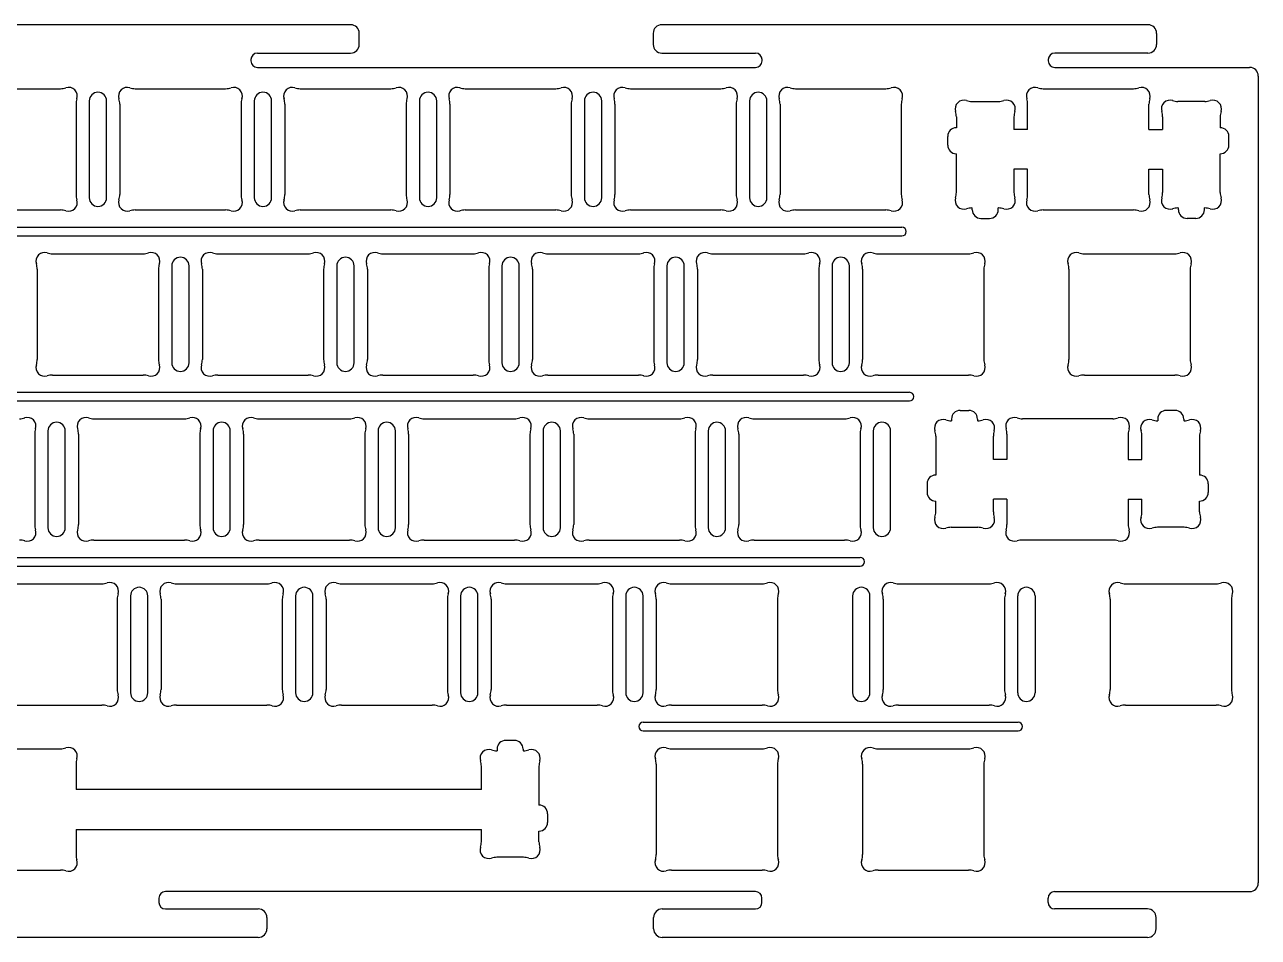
# Model space of a CAD drawing. Header units: millimetres. Extents: x 1946 to 2233, y 1790 to 1896.
# Drawn here: x 2090.8 to 2233.1, y 1790.2 to 1895.5 of the extents above; entities that cross this region are included whole.
import ezdxf

# ---------------------------------------------------------------- set-up
doc = ezdxf.new("R2010")
doc.units = ezdxf.units.MM

msp = doc.modelspace()

# ---------------------------------------------------------------- linework, layer by layer
for p, q in [((2128.37, 1895.51), (2072.34, 1895.51)), ((2220.39, 1895.51), (2164.29, 1895.51)), ((2129.37, 1893.23), (2129.37, 1894.51)), ((2163.29, 1894.51), (2163.29, 1893.23)), ((2221.39, 1894.51), (2221.39, 1893.23)), ((2117.62, 1892.23), (2128.37, 1892.23)), ((2164.29, 1892.23), (2175.11, 1892.23)), ((2220.39, 1892.23), (2209.64, 1892.23)), ((2116.87, 1891.48), (2116.87, 1891.33)), ((2175.86, 1891.33), (2175.86, 1891.48)), ((2208.89, 1891.48), (2208.89, 1891.33)), ((2117.62, 1890.58), (2175.11, 1890.58)), ((2209.64, 1890.58), (2232.13, 1890.58)), ((2233.13, 1889.58), (2233.13, 1796.43)), ((2084.46, 1888.12), (2094.9, 1888.12)), ((2103.51, 1888.12), (2113.95, 1888.12)), ((2122.56, 1888.12), (2133, 1888.12)), ((2141.61, 1888.12), (2152.05, 1888.12)), ((2160.66, 1888.12), (2171.1, 1888.12)), ((2179.71, 1888.12), (2190.15, 1888.12)), ((2208.29, 1888.12), (2218.73, 1888.12)), ((2098.21, 1886.71), (2098.21, 1875.54)), ((2100.21, 1875.54), (2100.21, 1886.71)), ((2117.26, 1886.71), (2117.26, 1875.54)), ((2119.26, 1875.54), (2119.26, 1886.71)), ((2136.31, 1886.71), (2136.31, 1875.54)), ((2138.31, 1875.54), (2138.31, 1886.71)), ((2155.36, 1886.71), (2155.36, 1875.54)), ((2157.36, 1875.54), (2157.36, 1886.71)), ((2174.41, 1886.71), (2174.41, 1875.54)), ((2176.41, 1875.54), (2176.41, 1886.71)), ((2200.06, 1886.65), (2203.15, 1886.65)), ((2226.95, 1886.65), (2223.86, 1886.65)), ((2096.68, 1886.34), (2096.68, 1875.9)), ((2101.73, 1886.34), (2101.73, 1875.9)), ((2115.73, 1886.34), (2115.73, 1875.9)), ((2120.78, 1886.34), (2120.78, 1875.9)), ((2134.78, 1886.34), (2134.78, 1875.9)), ((2139.83, 1886.34), (2139.83, 1875.9)), ((2153.83, 1886.34), (2153.83, 1875.9)), ((2158.88, 1886.34), (2158.88, 1875.9)), ((2172.88, 1886.34), (2172.88, 1875.9)), ((2177.93, 1886.34), (2177.93, 1875.9)), ((2191.93, 1886.34), (2191.93, 1875.9)), ((2206.51, 1883.42), (2206.51, 1886.34)), ((2220.51, 1883.42), (2220.51, 1886.34)), ((2198.28, 1884.87), (2198.28, 1883.62)), ((2204.93, 1884.87), (2204.93, 1883.42)), ((2222.08, 1884.87), (2222.08, 1883.42)), ((2228.73, 1884.87), (2228.73, 1883.62)), ((2197.28, 1881.62), (2197.28, 1882.62)), ((2206.51, 1883.42), (2204.93, 1883.42)), ((2220.51, 1883.42), (2222.08, 1883.42)), ((2229.73, 1881.62), (2229.73, 1882.62)), ((2198.28, 1876.13), (2198.28, 1880.62)), ((2228.73, 1876.13), (2228.73, 1880.62)), ((2206.51, 1878.82), (2204.93, 1878.82)), ((2204.93, 1878.82), (2204.93, 1876.13)), ((2206.51, 1875.9), (2206.51, 1878.82)), ((2220.51, 1875.9), (2220.51, 1878.82)), ((2220.51, 1878.82), (2222.08, 1878.82)), ((2222.08, 1878.82), (2222.08, 1876.13)), ((2084.46, 1874.12), (2094.9, 1874.12)), ((2103.51, 1874.12), (2113.95, 1874.12)), ((2122.56, 1874.12), (2133, 1874.12)), ((2141.61, 1874.12), (2152.05, 1874.12)), ((2160.66, 1874.12), (2171.1, 1874.12)), ((2179.71, 1874.12), (2190.15, 1874.12)), ((2200.06, 1874.35), (2200.11, 1874.35)), ((2200.11, 1874.15), (2200.11, 1874.35)), ((2203.15, 1874.35), (2203.11, 1874.35)), ((2203.11, 1874.15), (2203.11, 1874.35)), ((2208.29, 1874.12), (2218.73, 1874.12)), ((2223.86, 1874.35), (2223.91, 1874.35)), ((2223.91, 1874.15), (2223.91, 1874.35)), ((2226.91, 1874.15), (2226.91, 1874.35)), ((2226.95, 1874.35), (2226.91, 1874.35)), ((2201.11, 1873.15), (2202.11, 1873.15)), ((2225.91, 1873.15), (2224.91, 1873.15)), ((1969, 1872.12), (2192, 1872.12)), ((1969, 1871.12), (2192, 1871.12)), ((2093.98, 1869.07), (2104.43, 1869.07)), ((2113.04, 1869.07), (2123.48, 1869.07)), ((2132.09, 1869.07), (2142.53, 1869.07)), ((2151.14, 1869.07), (2161.58, 1869.07)), ((2170.19, 1869.07), (2180.63, 1869.07)), ((2189.24, 1869.07), (2199.68, 1869.07)), ((2213.05, 1869.07), (2223.49, 1869.07)), ((2092.2, 1867.29), (2092.2, 1856.85)), ((2106.2, 1867.29), (2106.2, 1856.85)), ((2107.73, 1867.66), (2107.73, 1856.49)), ((2109.73, 1856.49), (2109.73, 1867.66)), ((2111.26, 1867.29), (2111.26, 1856.85)), ((2125.26, 1867.29), (2125.26, 1856.85)), ((2126.78, 1867.66), (2126.78, 1856.49)), ((2128.78, 1856.49), (2128.78, 1867.66)), ((2130.31, 1867.29), (2130.31, 1856.85)), ((2144.31, 1867.29), (2144.31, 1856.85)), ((2145.83, 1867.66), (2145.83, 1856.49)), ((2147.83, 1856.49), (2147.83, 1867.66)), ((2149.36, 1867.29), (2149.36, 1856.85)), ((2163.36, 1867.29), (2163.36, 1856.85)), ((2164.88, 1867.66), (2164.88, 1856.49)), ((2166.88, 1856.49), (2166.88, 1867.66)), ((2168.41, 1867.29), (2168.41, 1856.85)), ((2182.41, 1867.29), (2182.41, 1856.85)), ((2183.93, 1867.66), (2183.93, 1856.49)), ((2185.93, 1856.49), (2185.93, 1867.66)), ((2187.46, 1867.29), (2187.46, 1856.85)), ((2201.46, 1867.29), (2201.46, 1856.85)), ((2211.27, 1867.29), (2211.27, 1856.85)), ((2225.27, 1867.29), (2225.27, 1856.85)), ((2093.98, 1855.07), (2104.43, 1855.07)), ((2113.04, 1855.07), (2123.48, 1855.07)), ((2132.09, 1855.07), (2142.53, 1855.07)), ((2151.14, 1855.07), (2161.58, 1855.07)), ((2170.19, 1855.07), (2180.63, 1855.07)), ((2189.24, 1855.07), (2199.68, 1855.07)), ((2213.05, 1855.07), (2223.49, 1855.07)), ((1978.52, 1853.07), (2192.88, 1853.07)), ((1978.52, 1852.07), (2192.88, 1852.07)), ((2198.72, 1850.99), (2199.72, 1850.99)), ((2223.52, 1850.99), (2222.52, 1850.99)), ((2098.75, 1850.02), (2109.19, 1850.02)), ((2117.8, 1850.02), (2128.24, 1850.02)), ((2136.85, 1850.02), (2147.29, 1850.02)), ((2155.9, 1850.02), (2166.34, 1850.02)), ((2174.95, 1850.02), (2185.39, 1850.02)), ((2197.68, 1849.79), (2197.72, 1849.79)), ((2197.72, 1849.99), (2197.72, 1849.79)), ((2200.72, 1849.99), (2200.72, 1849.79)), ((2200.77, 1849.79), (2200.72, 1849.79)), ((2216.35, 1850.02), (2205.9, 1850.02)), ((2221.48, 1849.79), (2221.52, 1849.79)), ((2221.52, 1849.99), (2221.52, 1849.79)), ((2224.52, 1849.99), (2224.52, 1849.79)), ((2224.57, 1849.79), (2224.52, 1849.79)), ((2091.92, 1848.24), (2091.92, 1837.8)), ((2093.44, 1848.61), (2093.44, 1837.44)), ((2095.44, 1837.44), (2095.44, 1848.61)), ((2096.97, 1848.24), (2096.97, 1837.8)), ((2110.97, 1848.24), (2110.97, 1837.8)), ((2112.49, 1848.61), (2112.49, 1837.44)), ((2114.49, 1837.44), (2114.49, 1848.61)), ((2116.02, 1848.24), (2116.02, 1837.8)), ((2130.02, 1848.24), (2130.02, 1837.8)), ((2131.54, 1848.61), (2131.54, 1837.44)), ((2133.54, 1837.44), (2133.54, 1848.61)), ((2135.07, 1848.24), (2135.07, 1837.8)), ((2149.07, 1848.24), (2149.07, 1837.8)), ((2150.59, 1848.61), (2150.59, 1837.44)), ((2152.59, 1837.44), (2152.59, 1848.61)), ((2154.12, 1848.24), (2154.12, 1837.8)), ((2168.12, 1848.24), (2168.12, 1837.8)), ((2169.64, 1848.61), (2169.64, 1837.44)), ((2171.64, 1837.44), (2171.64, 1848.61)), ((2173.17, 1848.24), (2173.17, 1837.8)), ((2187.17, 1848.24), (2187.17, 1837.8)), ((2188.69, 1848.61), (2188.69, 1837.44)), ((2190.69, 1837.44), (2190.69, 1848.61)), ((2204.12, 1848.24), (2204.12, 1845.32)), ((2218.12, 1848.24), (2218.12, 1845.32)), ((2195.9, 1848.01), (2195.9, 1843.52)), ((2202.55, 1845.32), (2202.55, 1848.01)), ((2219.7, 1845.32), (2219.7, 1848.01)), ((2226.35, 1848.01), (2226.35, 1843.52)), ((2204.12, 1845.32), (2202.55, 1845.32)), ((2218.12, 1845.32), (2219.7, 1845.32)), ((2194.9, 1842.52), (2194.9, 1841.52)), ((2227.35, 1842.52), (2227.35, 1841.52)), ((2195.9, 1839.27), (2195.9, 1840.52)), ((2202.55, 1839.27), (2202.55, 1840.72)), ((2204.12, 1840.72), (2202.55, 1840.72)), ((2204.12, 1840.72), (2204.12, 1837.8)), ((2218.12, 1840.72), (2218.12, 1837.8)), ((2218.12, 1840.72), (2219.7, 1840.72)), ((2219.7, 1839.27), (2219.7, 1840.72)), ((2226.35, 1839.27), (2226.35, 1840.52)), ((2197.68, 1837.49), (2200.77, 1837.49)), ((2224.57, 1837.49), (2221.48, 1837.49)), ((2098.75, 1836.02), (2109.19, 1836.02)), ((2117.8, 1836.02), (2128.24, 1836.02)), ((2136.85, 1836.02), (2147.29, 1836.02)), ((2155.9, 1836.02), (2166.34, 1836.02)), ((2174.95, 1836.02), (2185.39, 1836.02)), ((2216.35, 1836.02), (2205.9, 1836.02)), ((1983.29, 1834.02), (2187.17, 1834.02)), ((1983.29, 1833.02), (2187.17, 1833.02)), ((2089.22, 1830.97), (2099.67, 1830.97)), ((2108.27, 1830.97), (2118.72, 1830.97)), ((2127.32, 1830.97), (2137.77, 1830.97)), ((2146.37, 1830.97), (2156.82, 1830.97)), ((2165.42, 1830.97), (2175.87, 1830.97)), ((2191.62, 1830.97), (2202.06, 1830.97)), ((2217.81, 1830.97), (2228.25, 1830.97)), ((2102.97, 1829.56), (2102.97, 1818.39)), ((2104.97, 1818.39), (2104.97, 1829.56)), ((2122.02, 1829.56), (2122.02, 1818.39)), ((2124.02, 1818.39), (2124.02, 1829.56)), ((2141.07, 1829.56), (2141.07, 1818.39)), ((2143.07, 1818.39), (2143.07, 1829.56)), ((2160.12, 1829.56), (2160.12, 1818.39)), ((2162.12, 1818.39), (2162.12, 1829.56)), ((2186.31, 1829.56), (2186.31, 1818.39)), ((2188.31, 1818.39), (2188.31, 1829.56)), ((2205.36, 1818.39), (2205.36, 1829.56)), ((2207.36, 1829.56), (2207.36, 1818.39)), ((2101.44, 1829.19), (2101.44, 1818.75)), ((2106.49, 1829.19), (2106.49, 1818.75)), ((2120.49, 1829.19), (2120.49, 1818.75)), ((2125.54, 1829.19), (2125.54, 1818.75)), ((2139.54, 1829.19), (2139.54, 1818.75)), ((2144.59, 1829.19), (2144.59, 1818.75)), ((2158.59, 1829.19), (2158.59, 1818.75)), ((2163.64, 1829.19), (2163.64, 1818.75)), ((2177.64, 1829.19), (2177.64, 1818.75)), ((2189.84, 1829.19), (2189.84, 1818.75)), ((2203.84, 1829.19), (2203.84, 1818.75)), ((2216.03, 1829.19), (2216.03, 1818.75)), ((2230.03, 1829.19), (2230.03, 1818.75)), ((2089.22, 1816.97), (2099.67, 1816.97)), ((2108.27, 1816.97), (2118.72, 1816.97)), ((2127.32, 1816.97), (2137.77, 1816.97)), ((2146.37, 1816.97), (2156.82, 1816.97)), ((2165.42, 1816.97), (2175.87, 1816.97)), ((2191.62, 1816.97), (2202.06, 1816.97)), ((2217.81, 1816.97), (2228.25, 1816.97)), ((2162.15, 1814.98), (2205.41, 1814.98)), ((2162.15, 1813.98), (2205.41, 1813.98)), ((2147.28, 1812.89), (2146.28, 1812.89)), ((2084.46, 1811.92), (2094.9, 1811.92)), ((2145.24, 1811.69), (2145.28, 1811.69)), ((2145.28, 1811.89), (2145.28, 1811.69)), ((2148.28, 1811.89), (2148.28, 1811.69)), ((2148.33, 1811.69), (2148.28, 1811.69)), ((2165.42, 1811.92), (2175.87, 1811.92)), ((2189.24, 1811.92), (2199.68, 1811.92)), ((2096.68, 1810.14), (2096.68, 1807.22)), ((2143.46, 1807.22), (2143.46, 1809.91)), ((2150.11, 1809.91), (2150.11, 1805.42)), ((2163.64, 1810.14), (2163.64, 1799.7)), ((2177.64, 1810.14), (2177.64, 1799.7)), ((2187.46, 1810.14), (2187.46, 1799.7)), ((2201.46, 1810.14), (2201.46, 1799.7)), ((2151.11, 1804.42), (2151.11, 1803.42)), ((2096.68, 1802.62), (2096.68, 1799.7)), ((2143.46, 1801.17), (2143.46, 1802.62)), ((2150.11, 1801.17), (2150.11, 1802.42)), ((2148.33, 1799.39), (2145.24, 1799.39)), ((2084.46, 1797.92), (2094.9, 1797.92)), ((2165.42, 1797.92), (2175.87, 1797.92)), ((2189.24, 1797.92), (2199.68, 1797.92)), ((2175.09, 1795.43), (2106.99, 1795.43)), ((2209.62, 1795.43), (2232.13, 1795.43)), ((2106.24, 1794.68), (2106.24, 1794.18)), ((2175.84, 1794.18), (2175.84, 1794.68)), ((2208.87, 1794.18), (2208.87, 1794.68)), ((2106.99, 1793.43), (2117.71, 1793.43)), ((2164.34, 1793.43), (2175.09, 1793.43)), ((2220.34, 1793.43), (2209.62, 1793.43)), ((2118.71, 1792.43), (2118.71, 1791.15)), ((2163.34, 1791.15), (2163.34, 1792.43)), ((2221.34, 1791.15), (2221.34, 1792.43)), ((2117.71, 1790.15), (2061.71, 1790.15)), ((2220.34, 1790.15), (2164.34, 1790.15))]:
    msp.add_line(p, q)
at = {"color": 0}
for p, q in [((2143.46, 1807.22), (2096.68, 1807.22)), ((2096.68, 1802.62), (2143.46, 1802.62))]:
    msp.add_line(p, q, dxfattribs=at)
for centre, radius, start, end in [((2128.37, 1894.51), 1, 0, 90), ((2164.29, 1894.51), 1, 90, 180), ((2220.39, 1894.51), 1, 0, 90), ((2117.62, 1891.48), 0.75, 90, 180), ((2128.37, 1893.23), 1, 270, 0), ((2164.29, 1893.23), 1, 180, 270), ((2175.11, 1891.48), 0.75, 0, 90), ((2209.64, 1891.48), 0.75, 90, 180), ((2220.39, 1893.23), 1, 270, 0), ((2117.62, 1891.33), 0.75, 180, 270), ((2175.11, 1891.33), 0.75, 270, 0), ((2209.64, 1891.33), 0.75, 180, 270), ((2232.13, 1889.58), 1, 0, 90), ((2094.9, 1890.12), 2, 270, 287.9763), ((2095.83, 1887.27), 1, 342.0237, 107.9763), ((2102.59, 1887.27), 1, 72.0237, 197.9763), ((2103.51, 1890.12), 2, 252.0237, 270), ((2113.95, 1890.12), 2, 270, 287.9763), ((2114.88, 1887.27), 1, 342.0237, 107.9763), ((2121.64, 1887.27), 1, 72.0237, 197.9763), ((2122.56, 1890.12), 2, 252.0237, 270), ((2133, 1890.12), 2, 270, 287.9763), ((2133.93, 1887.27), 1, 342.0237, 107.9763), ((2140.69, 1887.27), 1, 72.0237, 197.9763), ((2141.61, 1890.12), 2, 252.0237, 270), ((2152.05, 1890.12), 2, 270, 287.9763), ((2152.98, 1887.27), 1, 342.0237, 107.9763), ((2159.74, 1887.27), 1, 72.0237, 197.9763), ((2160.66, 1890.12), 2, 252.0237, 270), ((2171.1, 1890.12), 2, 270, 287.9763), ((2172.03, 1887.27), 1, 342.0237, 107.9763), ((2178.79, 1887.27), 1, 72.0237, 197.9763), ((2179.71, 1890.12), 2, 252.0237, 270), ((2190.15, 1890.12), 2, 270, 287.9763), ((2191.08, 1887.27), 1, 342.0237, 107.9763), ((2207.36, 1887.27), 1, 72.0237, 197.9763), ((2208.29, 1890.12), 2, 252.0237, 270), ((2218.73, 1890.12), 2, 270, 287.9763), ((2219.65, 1887.27), 1, 342.0237, 107.9763), ((2098.68, 1886.34), 2, 162.0237, 180), ((2099.21, 1886.71), 1, 0, 180), ((2099.73, 1886.34), 2, 0, 17.9763), ((2117.73, 1886.34), 2, 162.0237, 180), ((2118.26, 1886.71), 1, 0, 180), ((2118.78, 1886.34), 2, 0, 17.9763), ((2136.78, 1886.34), 2, 162.0237, 180), ((2137.31, 1886.71), 1, 0, 180), ((2137.83, 1886.34), 2, 0, 17.9763), ((2155.83, 1886.34), 2, 162.0237, 180), ((2156.36, 1886.71), 1, 0, 180), ((2156.88, 1886.34), 2, 0, 17.9763), ((2174.88, 1886.34), 2, 162.0237, 180), ((2175.41, 1886.71), 1, 0, 180), ((2175.93, 1886.34), 2, 0, 17.9763), ((2193.93, 1886.34), 2, 162.0237, 180), ((2199.14, 1885.8), 1, 72.0237, 197.9763), ((2200.06, 1888.65), 2, 252.0237, 270), ((2203.15, 1888.65), 2, 270, 287.9763), ((2204.08, 1885.8), 1, 342.0237, 107.9763), ((2204.51, 1886.34), 2, 0, 17.9763), ((2222.51, 1886.34), 2, 162.0237, 180), ((2222.94, 1885.8), 1, 72.0237, 197.9763), ((2223.86, 1888.65), 2, 252.0237, 270), ((2226.95, 1888.65), 2, 270, 287.9763), ((2227.88, 1885.8), 1, 342.0237, 107.9763), ((2196.28, 1884.87), 2, 0, 17.9763), ((2206.93, 1884.87), 2, 162.0237, 180), ((2220.08, 1884.87), 2, 0, 17.9763), ((2230.73, 1884.87), 2, 162.0237, 180), ((2198.28, 1882.62), 1, 90, 180), ((2228.73, 1882.62), 1, 0, 90), ((2198.28, 1881.62), 1, 180, 270), ((2228.73, 1881.62), 1, 270, 0), ((2095.83, 1874.98), 1, 252.0237, 17.9763), ((2098.68, 1875.9), 2, 180, 197.9763), ((2099.21, 1875.54), 1, 180, 360), ((2102.59, 1874.98), 1, 162.0237, 287.9763), ((2099.73, 1875.9), 2, 342.0237, 0), ((2114.88, 1874.98), 1, 252.0237, 17.9763), ((2117.73, 1875.9), 2, 180, 197.9763), ((2118.26, 1875.54), 1, 180, 360), ((2121.64, 1874.98), 1, 162.0237, 287.9763), ((2118.78, 1875.9), 2, 342.0237, 0), ((2133.93, 1874.98), 1, 252.0237, 17.9763), ((2136.78, 1875.9), 2, 180, 197.9763), ((2137.31, 1875.54), 1, 180, 360), ((2140.69, 1874.98), 1, 162.0237, 287.9763), ((2137.83, 1875.9), 2, 342.0237, 0), ((2152.98, 1874.98), 1, 252.0237, 17.9763), ((2155.83, 1875.9), 2, 180, 197.9763), ((2156.36, 1875.54), 1, 180, 360), ((2159.74, 1874.98), 1, 162.0237, 287.9763), ((2156.88, 1875.9), 2, 342.0237, 0), ((2172.03, 1874.98), 1, 252.0237, 17.9763), ((2174.88, 1875.9), 2, 180, 197.9763), ((2175.41, 1875.54), 1, 180, 360), ((2178.79, 1874.98), 1, 162.0237, 287.9763), ((2175.93, 1875.9), 2, 342.0237, 0), ((2191.08, 1874.98), 1, 252.0237, 17.9763), ((2193.93, 1875.9), 2, 180, 197.9763), ((2199.14, 1875.21), 1, 162.0237, 287.9763), ((2196.28, 1876.13), 2, 342.0237, 0), ((2204.08, 1875.21), 1, 252.0237, 17.9763), ((2206.93, 1876.13), 2, 180, 197.9763), ((2207.36, 1874.98), 1, 162.0237, 287.9763), ((2204.51, 1875.9), 2, 342.0237, 0), ((2219.65, 1874.98), 1, 252.0237, 17.9763), ((2222.51, 1875.9), 2, 180, 197.9763), ((2222.94, 1875.21), 1, 162.0237, 287.9763), ((2220.08, 1876.13), 2, 342.0237, 0), ((2227.88, 1875.21), 1, 252.0237, 17.9763), ((2230.73, 1876.13), 2, 180, 197.9763), ((2094.9, 1872.12), 2, 72.0237, 90), ((2103.51, 1872.12), 2, 90, 107.9763), ((2113.95, 1872.12), 2, 72.0237, 90), ((2122.56, 1872.12), 2, 90, 107.9763), ((2133, 1872.12), 2, 72.0237, 90), ((2141.61, 1872.12), 2, 90, 107.9763), ((2152.05, 1872.12), 2, 72.0237, 90), ((2160.66, 1872.12), 2, 90, 107.9763), ((2171.1, 1872.12), 2, 72.0237, 90), ((2179.71, 1872.12), 2, 90, 107.9763), ((2190.15, 1872.12), 2, 72.0237, 90), ((2200.06, 1872.35), 2, 90, 107.9763), ((2201.11, 1874.15), 1, 180, 270), ((2202.11, 1874.15), 1, 270, 0), ((2203.15, 1872.35), 2, 72.0237, 90), ((2208.29, 1872.12), 2, 90, 107.9763), ((2218.73, 1872.12), 2, 72.0237, 90), ((2223.86, 1872.35), 2, 90, 107.9763), ((2224.91, 1874.15), 1, 180, 270), ((2225.91, 1874.15), 1, 270, 0), ((2226.95, 1872.35), 2, 72.0237, 90), ((2192, 1871.62), 0.5, 270, 90), ((2093.06, 1868.22), 1, 72.0237, 197.9763), ((2093.98, 1871.07), 2, 252.0237, 270), ((2104.43, 1871.07), 2, 270, 287.9763), ((2105.35, 1868.22), 1, 342.0237, 107.9763), ((2108.73, 1867.66), 1, 0, 180), ((2112.11, 1868.22), 1, 72.0237, 197.9763), ((2113.04, 1871.07), 2, 252.0237, 270), ((2123.48, 1871.07), 2, 270, 287.9763), ((2124.4, 1868.22), 1, 342.0237, 107.9763), ((2127.78, 1867.66), 1, 0, 180), ((2131.16, 1868.22), 1, 72.0237, 197.9763), ((2132.09, 1871.07), 2, 252.0237, 270), ((2142.53, 1871.07), 2, 270, 287.9763), ((2143.45, 1868.22), 1, 342.0237, 107.9763), ((2146.83, 1867.66), 1, 0, 180), ((2150.21, 1868.22), 1, 72.0237, 197.9763), ((2151.14, 1871.07), 2, 252.0237, 270), ((2161.58, 1871.07), 2, 270, 287.9763), ((2162.5, 1868.22), 1, 342.0237, 107.9763), ((2165.88, 1867.66), 1, 0, 180), ((2169.26, 1868.22), 1, 72.0237, 197.9763), ((2170.19, 1871.07), 2, 252.0237, 270), ((2180.63, 1871.07), 2, 270, 287.9763), ((2181.55, 1868.22), 1, 342.0237, 107.9763), ((2184.93, 1867.66), 1, 0, 180), ((2188.31, 1868.22), 1, 72.0237, 197.9763), ((2189.24, 1871.07), 2, 252.0237, 270), ((2199.68, 1871.07), 2, 270, 287.9763), ((2200.6, 1868.22), 1, 342.0237, 107.9763), ((2212.12, 1868.22), 1, 72.0237, 197.9763), ((2213.05, 1871.07), 2, 252.0237, 270), ((2223.49, 1871.07), 2, 270, 287.9763), ((2224.42, 1868.22), 1, 342.0237, 107.9763), ((2090.2, 1867.29), 2, 0, 17.9763), ((2108.2, 1867.29), 2, 162.0237, 180), ((2109.26, 1867.29), 2, 0, 17.9763), ((2127.26, 1867.29), 2, 162.0237, 180), ((2128.31, 1867.29), 2, 0, 17.9763), ((2146.31, 1867.29), 2, 162.0237, 180), ((2147.36, 1867.29), 2, 0, 17.9763), ((2165.36, 1867.29), 2, 162.0237, 180), ((2166.41, 1867.29), 2, 0, 17.9763), ((2184.41, 1867.29), 2, 162.0237, 180), ((2185.46, 1867.29), 2, 0, 17.9763), ((2203.46, 1867.29), 2, 162.0237, 180), ((2209.27, 1867.29), 2, 0, 17.9763), ((2227.27, 1867.29), 2, 162.0237, 180), ((2090.2, 1856.85), 2, 342.0237, 0), ((2108.2, 1856.85), 2, 180, 197.9763), ((2109.26, 1856.85), 2, 342.0237, 0), ((2127.26, 1856.85), 2, 180, 197.9763), ((2128.31, 1856.85), 2, 342.0237, 0), ((2146.31, 1856.85), 2, 180, 197.9763), ((2147.36, 1856.85), 2, 342.0237, 0), ((2165.36, 1856.85), 2, 180, 197.9763), ((2166.41, 1856.85), 2, 342.0237, 0), ((2184.41, 1856.85), 2, 180, 197.9763), ((2185.46, 1856.85), 2, 342.0237, 0), ((2203.46, 1856.85), 2, 180, 197.9763), ((2209.27, 1856.85), 2, 342.0237, 0), ((2227.27, 1856.85), 2, 180, 197.9763), ((2093.06, 1855.93), 1, 162.0237, 287.9763), ((2105.35, 1855.93), 1, 252.0237, 17.9763), ((2108.73, 1856.49), 1, 180, 360), ((2112.11, 1855.93), 1, 162.0237, 287.9763), ((2124.4, 1855.93), 1, 252.0237, 17.9763), ((2127.78, 1856.49), 1, 180, 360), ((2131.16, 1855.93), 1, 162.0237, 287.9763), ((2143.45, 1855.93), 1, 252.0237, 17.9763), ((2146.83, 1856.49), 1, 180, 360), ((2150.21, 1855.93), 1, 162.0237, 287.9763), ((2162.5, 1855.93), 1, 252.0237, 17.9763), ((2165.88, 1856.49), 1, 180, 360), ((2169.26, 1855.93), 1, 162.0237, 287.9763), ((2181.55, 1855.93), 1, 252.0237, 17.9763), ((2184.93, 1856.49), 1, 180, 360), ((2188.31, 1855.93), 1, 162.0237, 287.9763), ((2200.6, 1855.93), 1, 252.0237, 17.9763), ((2212.12, 1855.93), 1, 162.0237, 287.9763), ((2224.42, 1855.93), 1, 252.0237, 17.9763), ((2093.98, 1853.07), 2, 90, 107.9763), ((2104.43, 1853.07), 2, 72.0237, 90), ((2113.04, 1853.07), 2, 90, 107.9763), ((2123.48, 1853.07), 2, 72.0237, 90), ((2132.09, 1853.07), 2, 90, 107.9763), ((2142.53, 1853.07), 2, 72.0237, 90), ((2151.14, 1853.07), 2, 90, 107.9763), ((2161.58, 1853.07), 2, 72.0237, 90), ((2170.19, 1853.07), 2, 90, 107.9763), ((2180.63, 1853.07), 2, 72.0237, 90), ((2189.24, 1853.07), 2, 90, 107.9763), ((2199.68, 1853.07), 2, 72.0237, 90), ((2213.05, 1853.07), 2, 90, 107.9763), ((2223.49, 1853.07), 2, 72.0237, 90), ((2192.88, 1852.57), 0.5, 270, 90), ((2198.72, 1849.99), 1, 90, 180), ((2199.72, 1849.99), 1, 0, 90), ((2222.52, 1849.99), 1, 90, 180), ((2223.52, 1849.99), 1, 0, 90), ((2090.14, 1852.02), 2, 270, 287.9763), ((2091.06, 1849.17), 1, 342.0237, 107.9763), ((2094.44, 1848.61), 1, 0, 180), ((2097.82, 1849.17), 1, 72.0237, 197.9763), ((2098.75, 1852.02), 2, 252.0237, 270), ((2109.19, 1852.02), 2, 270, 287.9763), ((2110.11, 1849.17), 1, 342.0237, 107.9763), ((2113.49, 1848.61), 1, 0, 180), ((2116.87, 1849.17), 1, 72.0237, 197.9763), ((2117.8, 1852.02), 2, 252.0237, 270), ((2128.24, 1852.02), 2, 270, 287.9763), ((2129.17, 1849.17), 1, 342.0237, 107.9763), ((2132.54, 1848.61), 1, 0, 180), ((2135.92, 1849.17), 1, 72.0237, 197.9763), ((2136.85, 1852.02), 2, 252.0237, 270), ((2147.29, 1852.02), 2, 270, 287.9763), ((2148.22, 1849.17), 1, 342.0237, 107.9763), ((2151.59, 1848.61), 1, 0, 180), ((2154.97, 1849.17), 1, 72.0237, 197.9763), ((2155.9, 1852.02), 2, 252.0237, 270), ((2166.34, 1852.02), 2, 270, 287.9763), ((2167.27, 1849.17), 1, 342.0237, 107.9763), ((2170.64, 1848.61), 1, 0, 180), ((2174.02, 1849.17), 1, 72.0237, 197.9763), ((2174.95, 1852.02), 2, 252.0237, 270), ((2185.39, 1852.02), 2, 270, 287.9763), ((2186.32, 1849.17), 1, 342.0237, 107.9763), ((2189.69, 1848.61), 1, 0, 180), ((2196.75, 1848.94), 1, 72.0237, 197.9763), ((2197.68, 1851.79), 2, 252.0237, 270), ((2200.77, 1851.79), 2, 270, 287.9763), ((2201.7, 1848.94), 1, 342.0237, 107.9763), ((2204.98, 1849.17), 1, 72.0237, 197.9763), ((2205.9, 1852.02), 2, 252.0237, 270), ((2216.35, 1852.02), 2, 270, 287.9763), ((2217.27, 1849.17), 1, 342.0237, 107.9763), ((2220.55, 1848.94), 1, 72.0237, 197.9763), ((2221.48, 1851.79), 2, 252.0237, 270), ((2224.57, 1851.79), 2, 270, 287.9763), ((2225.5, 1848.94), 1, 342.0237, 107.9763), ((2093.92, 1848.24), 2, 162.0237, 180), ((2094.97, 1848.24), 2, 0, 17.9763), ((2112.97, 1848.24), 2, 162.0237, 180), ((2114.02, 1848.24), 2, 0, 17.9763), ((2132.02, 1848.24), 2, 162.0237, 180), ((2133.07, 1848.24), 2, 0, 17.9763), ((2151.07, 1848.24), 2, 162.0237, 180), ((2152.12, 1848.24), 2, 0, 17.9763), ((2170.12, 1848.24), 2, 162.0237, 180), ((2171.17, 1848.24), 2, 0, 17.9763), ((2189.17, 1848.24), 2, 162.0237, 180), ((2193.9, 1848.01), 2, 0, 17.9763), ((2204.55, 1848.01), 2, 162.0237, 180), ((2202.12, 1848.24), 2, 0, 17.9763), ((2220.12, 1848.24), 2, 162.0237, 180), ((2217.7, 1848.01), 2, 0, 17.9763), ((2228.35, 1848.01), 2, 162.0237, 180), ((2195.9, 1842.52), 1, 90, 180), ((2226.35, 1842.52), 1, 0, 90), ((2195.9, 1841.52), 1, 180, 270), ((2226.35, 1841.52), 1, 270, 0), ((2196.75, 1838.35), 1, 162.0237, 287.9763), ((2193.9, 1839.27), 2, 342.0237, 0), ((2201.7, 1838.35), 1, 252.0237, 17.9763), ((2204.55, 1839.27), 2, 180, 197.9763), ((2220.55, 1838.35), 1, 162.0237, 287.9763), ((2217.7, 1839.27), 2, 342.0237, 0), ((2225.5, 1838.35), 1, 252.0237, 17.9763), ((2228.35, 1839.27), 2, 180, 197.9763), ((2091.06, 1836.88), 1, 252.0237, 17.9763), ((2093.92, 1837.8), 2, 180, 197.9763), ((2094.44, 1837.44), 1, 180, 360), ((2097.82, 1836.88), 1, 162.0237, 287.9763), ((2094.97, 1837.8), 2, 342.0237, 0), ((2110.11, 1836.88), 1, 252.0237, 17.9763), ((2112.97, 1837.8), 2, 180, 197.9763), ((2113.49, 1837.44), 1, 180, 360), ((2116.87, 1836.88), 1, 162.0237, 287.9763), ((2114.02, 1837.8), 2, 342.0237, 0), ((2129.17, 1836.88), 1, 252.0237, 17.9763), ((2132.02, 1837.8), 2, 180, 197.9763), ((2132.54, 1837.44), 1, 180, 360), ((2135.92, 1836.88), 1, 162.0237, 287.9763), ((2133.07, 1837.8), 2, 342.0237, 0), ((2148.22, 1836.88), 1, 252.0237, 17.9763), ((2151.07, 1837.8), 2, 180, 197.9763), ((2151.59, 1837.44), 1, 180, 360), ((2154.97, 1836.88), 1, 162.0237, 287.9763), ((2152.12, 1837.8), 2, 342.0237, 0), ((2167.27, 1836.88), 1, 252.0237, 17.9763), ((2170.12, 1837.8), 2, 180, 197.9763), ((2170.64, 1837.44), 1, 180, 360), ((2174.02, 1836.88), 1, 162.0237, 287.9763), ((2171.17, 1837.8), 2, 342.0237, 0), ((2186.32, 1836.88), 1, 252.0237, 17.9763), ((2189.17, 1837.8), 2, 180, 197.9763), ((2189.69, 1837.44), 1, 180, 360), ((2197.68, 1835.49), 2, 90, 107.9763), ((2200.77, 1835.49), 2, 72.0237, 90), ((2204.98, 1836.88), 1, 162.0237, 287.9763), ((2202.12, 1837.8), 2, 342.0237, 0), ((2217.27, 1836.88), 1, 252.0237, 17.9763), ((2220.12, 1837.8), 2, 180, 197.9763), ((2221.48, 1835.49), 2, 90, 107.9763), ((2224.57, 1835.49), 2, 72.0237, 90), ((2090.14, 1834.02), 2, 72.0237, 90), ((2098.75, 1834.02), 2, 90, 107.9763), ((2109.19, 1834.02), 2, 72.0237, 90), ((2117.8, 1834.02), 2, 90, 107.9763), ((2128.24, 1834.02), 2, 72.0237, 90), ((2136.85, 1834.02), 2, 90, 107.9763), ((2147.29, 1834.02), 2, 72.0237, 90), ((2155.9, 1834.02), 2, 90, 107.9763), ((2166.34, 1834.02), 2, 72.0237, 90), ((2174.95, 1834.02), 2, 90, 107.9763), ((2185.39, 1834.02), 2, 72.0237, 90), ((2205.9, 1834.02), 2, 90, 107.9763), ((2216.35, 1834.02), 2, 72.0237, 90), ((2187.17, 1833.52), 0.5, 270, 90), ((2099.67, 1832.97), 2, 270, 287.9763), ((2100.59, 1830.12), 1, 342.0237, 107.9763), ((2107.35, 1830.12), 1, 72.0237, 197.9763), ((2108.27, 1832.97), 2, 252.0237, 270), ((2118.72, 1832.97), 2, 270, 287.9763), ((2119.64, 1830.12), 1, 342.0237, 107.9763), ((2126.4, 1830.12), 1, 72.0237, 197.9763), ((2127.32, 1832.97), 2, 252.0237, 270), ((2137.77, 1832.97), 2, 270, 287.9763), ((2138.69, 1830.12), 1, 342.0237, 107.9763), ((2145.45, 1830.12), 1, 72.0237, 197.9763), ((2146.37, 1832.97), 2, 252.0237, 270), ((2156.82, 1832.97), 2, 270, 287.9763), ((2157.74, 1830.12), 1, 342.0237, 107.9763), ((2164.5, 1830.12), 1, 72.0237, 197.9763), ((2165.42, 1832.97), 2, 252.0237, 270), ((2175.87, 1832.97), 2, 270, 287.9763), ((2176.79, 1830.12), 1, 342.0237, 107.9763), ((2190.69, 1830.12), 1, 72.0237, 197.9763), ((2191.62, 1832.97), 2, 252.0237, 270), ((2202.06, 1832.97), 2, 270, 287.9763), ((2202.98, 1830.12), 1, 342.0237, 107.9763), ((2216.89, 1830.12), 1, 72.0237, 197.9763), ((2217.81, 1832.97), 2, 252.0237, 270), ((2228.25, 1832.97), 2, 270, 287.9763), ((2229.18, 1830.12), 1, 342.0237, 107.9763), ((2103.44, 1829.19), 2, 162.0237, 180), ((2103.97, 1829.56), 1, 0, 180), ((2104.49, 1829.19), 2, 0, 17.9763), ((2122.49, 1829.19), 2, 162.0237, 180), ((2123.02, 1829.56), 1, 0, 180), ((2123.54, 1829.19), 2, 0, 17.9763), ((2141.54, 1829.19), 2, 162.0237, 180), ((2142.07, 1829.56), 1, 0, 180), ((2142.59, 1829.19), 2, 0, 17.9763), ((2160.59, 1829.19), 2, 162.0237, 180), ((2161.12, 1829.56), 1, 0, 180), ((2161.64, 1829.19), 2, 0, 17.9763), ((2179.64, 1829.19), 2, 162.0237, 180), ((2187.31, 1829.56), 1, 0, 180), ((2187.84, 1829.19), 2, 0, 17.9763), ((2205.84, 1829.19), 2, 162.0237, 180), ((2206.36, 1829.56), 1, 0, 180), ((2214.03, 1829.19), 2, 0, 17.9763), ((2232.03, 1829.19), 2, 162.0237, 180), ((2100.59, 1817.83), 1, 252.0237, 17.9763), ((2103.44, 1818.75), 2, 180, 197.9763), ((2103.97, 1818.39), 1, 180, 360), ((2107.35, 1817.83), 1, 162.0237, 287.9763), ((2104.49, 1818.75), 2, 342.0237, 0), ((2119.64, 1817.83), 1, 252.0237, 17.9763), ((2122.49, 1818.75), 2, 180, 197.9763), ((2123.02, 1818.39), 1, 180, 360), ((2126.4, 1817.83), 1, 162.0237, 287.9763), ((2123.54, 1818.75), 2, 342.0237, 0), ((2138.69, 1817.83), 1, 252.0237, 17.9763), ((2141.54, 1818.75), 2, 180, 197.9763), ((2142.07, 1818.39), 1, 180, 360), ((2145.45, 1817.83), 1, 162.0237, 287.9763), ((2142.59, 1818.75), 2, 342.0237, 0), ((2157.74, 1817.83), 1, 252.0237, 17.9763), ((2160.59, 1818.75), 2, 180, 197.9763), ((2161.12, 1818.39), 1, 180, 360), ((2164.5, 1817.83), 1, 162.0237, 287.9763), ((2161.64, 1818.75), 2, 342.0237, 0), ((2176.79, 1817.83), 1, 252.0237, 17.9763), ((2179.64, 1818.75), 2, 180, 197.9763), ((2187.31, 1818.39), 1, 180, 360), ((2190.69, 1817.83), 1, 162.0237, 287.9763), ((2187.84, 1818.75), 2, 342.0237, 0), ((2202.98, 1817.83), 1, 252.0237, 17.9763), ((2205.84, 1818.75), 2, 180, 197.9763), ((2206.36, 1818.39), 1, 180, 360), ((2216.89, 1817.83), 1, 162.0237, 287.9763), ((2214.03, 1818.75), 2, 342.0237, 0), ((2229.18, 1817.83), 1, 252.0237, 17.9763), ((2232.03, 1818.75), 2, 180, 197.9763), ((2099.67, 1814.97), 2, 72.0237, 90), ((2108.27, 1814.97), 2, 90, 107.9763), ((2118.72, 1814.97), 2, 72.0237, 90), ((2127.32, 1814.97), 2, 90, 107.9763), ((2137.77, 1814.97), 2, 72.0237, 90), ((2146.37, 1814.97), 2, 90, 107.9763), ((2156.82, 1814.97), 2, 72.0237, 90), ((2165.42, 1814.97), 2, 90, 107.9763), ((2175.87, 1814.97), 2, 72.0237, 90), ((2191.62, 1814.97), 2, 90, 107.9763), ((2202.06, 1814.97), 2, 72.0237, 90), ((2217.81, 1814.97), 2, 90, 107.9763), ((2228.25, 1814.97), 2, 72.0237, 90), ((2205.41, 1814.48), 0.5, 270, 90), ((2146.28, 1811.89), 1, 90, 180), ((2147.28, 1811.89), 1, 0, 90), ((2094.9, 1813.92), 2, 270, 287.9763), ((2095.83, 1811.07), 1, 342.0237, 107.9763), ((2144.31, 1810.84), 1, 72.0237, 197.9763), ((2145.24, 1813.69), 2, 252.0237, 270), ((2148.33, 1813.69), 2, 270, 287.9763), ((2149.25, 1810.84), 1, 342.0237, 107.9763), ((2164.5, 1811.07), 1, 72.0237, 197.9763), ((2165.42, 1813.92), 2, 252.0237, 270), ((2175.87, 1813.92), 2, 270, 287.9763), ((2176.79, 1811.07), 1, 342.0237, 107.9763), ((2188.31, 1811.07), 1, 72.0237, 197.9763), ((2189.24, 1813.92), 2, 252.0237, 270), ((2199.68, 1813.92), 2, 270, 287.9763), ((2200.6, 1811.07), 1, 342.0237, 107.9763), ((2098.68, 1810.14), 2, 162.0237, 180), ((2141.46, 1809.91), 2, 0, 17.9763), ((2152.11, 1809.91), 2, 162.0237, 180), ((2161.64, 1810.14), 2, 0, 17.9763), ((2179.64, 1810.14), 2, 162.0237, 180), ((2185.46, 1810.14), 2, 0, 17.9763), ((2203.46, 1810.14), 2, 162.0237, 180), ((2150.11, 1804.42), 1, 0, 90), ((2150.11, 1803.42), 1, 270, 0), ((2141.46, 1801.17), 2, 342.0237, 0), ((2152.11, 1801.17), 2, 180, 197.9763), ((2098.68, 1799.7), 2, 180, 197.9763), ((2144.31, 1800.25), 1, 162.0237, 287.9763), ((2149.25, 1800.25), 1, 252.0237, 17.9763), ((2161.64, 1799.7), 2, 342.0237, 0), ((2179.64, 1799.7), 2, 180, 197.9763), ((2185.46, 1799.7), 2, 342.0237, 0), ((2203.46, 1799.7), 2, 180, 197.9763), ((2095.83, 1798.78), 1, 252.0237, 17.9763), ((2145.24, 1797.39), 2, 90, 107.9763), ((2148.33, 1797.39), 2, 72.0237, 90), ((2164.5, 1798.78), 1, 162.0237, 287.9763), ((2176.79, 1798.78), 1, 252.0237, 17.9763), ((2188.31, 1798.78), 1, 162.0237, 287.9763), ((2200.6, 1798.78), 1, 252.0237, 17.9763), ((2094.9, 1795.92), 2, 72.0237, 90), ((2165.42, 1795.92), 2, 90, 107.9763), ((2175.87, 1795.92), 2, 72.0237, 90), ((2189.24, 1795.92), 2, 90, 107.9763), ((2199.68, 1795.92), 2, 72.0237, 90), ((2106.99, 1794.68), 0.75, 90, 180), ((2175.09, 1794.68), 0.75, 0, 90), ((2209.62, 1794.68), 0.75, 90, 180), ((2232.13, 1796.43), 1, 270, 0), ((2106.99, 1794.18), 0.75, 180, 270), ((2175.09, 1794.18), 0.75, 270, 0), ((2209.62, 1794.18), 0.75, 180, 270), ((2117.71, 1792.43), 1, 0, 90), ((2164.34, 1792.43), 1, 90, 180), ((2220.34, 1792.43), 1, 0, 90), ((2117.71, 1791.15), 1, 270, 0), ((2164.34, 1791.15), 1, 180, 270), ((2220.34, 1791.15), 1, 270, 0)]:
    msp.add_arc(centre, radius, start, end)
at = {"linetype": 'Continuous'}
msp.add_arc((2162.15, 1814.48), 0.5, 90, 270, dxfattribs=at)

doc.saveas('drawing.dxf')
